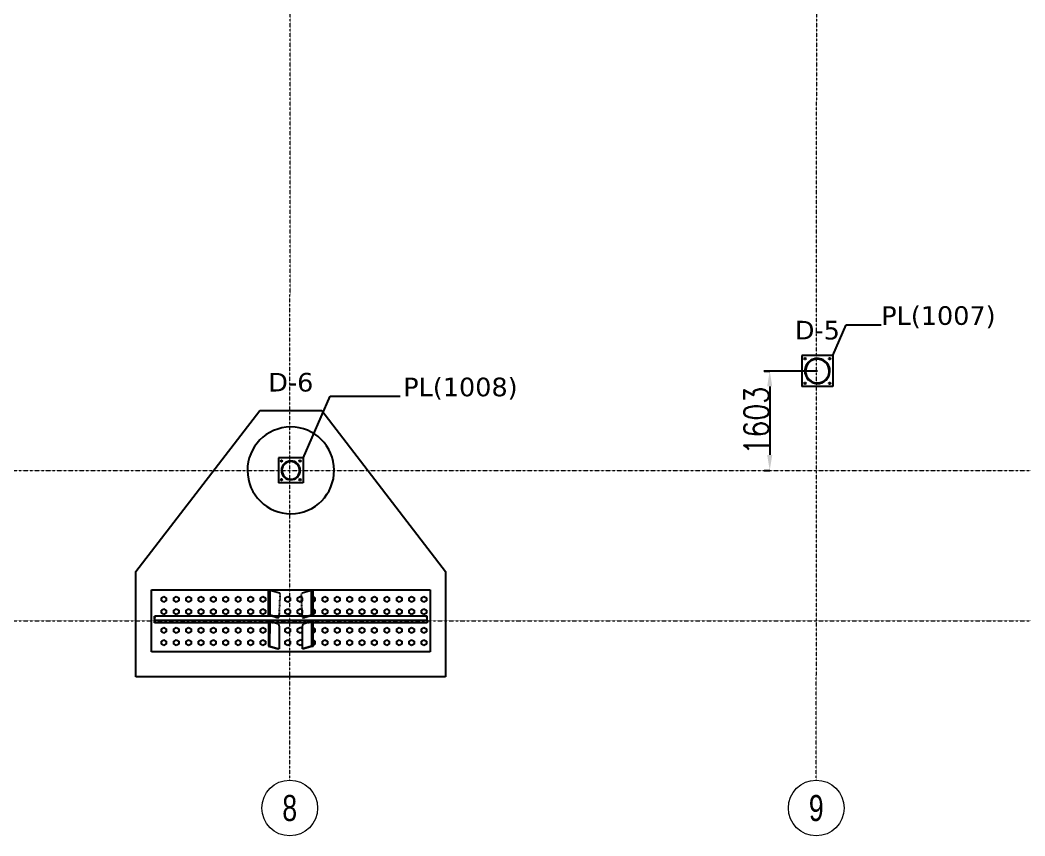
# Model space of a CAD drawing. Header units: millimetres. Extents: x 1541 to 289025, y -12015 to 47026.
# Drawn here: x 210695 to 226915, y 9007 to 22171 of the extents above; entities that cross this region are included whole.
import ezdxf
from ezdxf.enums import TextEntityAlignment as Align

# ---------------------------------------------------------------- set-up
doc = ezdxf.new("R2010")
doc.units = ezdxf.units.MM
doc.header["$LTSCALE"] = 0.1
doc.linetypes.add('DXK_LINE_DOT2', pattern=[3.9198, 1.9599, -1.9599])
doc.linetypes.add('Grid Line', pattern=[3.33375, 1.905, -0.47625, 0.47625, -0.47625])
doc.layers.get('0').update_dxf_attribs({"color": 255})
for name, color, linetype in [('COTAS', 8, 'Continuous'), ('PLATINAS', 5, 'Continuous'), ('TEXTO GENERAL', 3, 'Continuous')]:
    doc.layers.add(name, color=color, linetype=linetype)
doc.layers.add('E_EJES', color=8, linetype='Continuous', lineweight=9)
doc.layers.add('E_EJES-1', color=8, linetype='Grid Line', lineweight=9)
doc.styles.add('CNI_COTAS', font='romans.shx', dxfattribs={"width": 0.8})
doc.styles.add('Swis721 LtCn BT_1', font='swisscl.ttf', dxfattribs={"height": 0.42})
doc.styles.add('TEXTO GENERAL', font='verdana.ttf', dxfattribs={"height": 0.9})
doc.dimstyles.new('1.3', dxfattribs={"dimscale": 0, "dimtxt": 50, "dimasz": 30, "dimexe": 4, "dimexo": 4, "dimgap": 9, "dimtad": 1, "dimdec": 0, "dimzin": 4, "dimdsep": 46, "dimtxsty": 'CNI_COTAS', "dimcen": 0, "dimclrd": 256, "dimclrt": 3, "dimadec": 0, "dimazin": 0, "dimtfac": 1, "dimtdec": 0, "dimtmove": 2, "dimatfit": 0, "dimfxl": 0.05, "dimtolj": 1, "dimtzin": 0, "dimarcsym": 0})
doc.dimstyles.new('1.5', dxfattribs={"dimscale": 0, "dimtxt": 400, "dimasz": 250, "dimexe": 4, "dimexo": 4, "dimgap": 15, "dimtad": 1, "dimdec": 0, "dimzin": 4, "dimdsep": 46, "dimtxsty": 'CNI_COTAS', "dimcen": 0, "dimclrd": 256, "dimclrt": 3, "dimadec": 0, "dimazin": 0, "dimtfac": 1, "dimtdec": 0, "dimtmove": 2, "dimatfit": 0, "dimfxl": 0.05, "dimtolj": 1, "dimtzin": 0, "dimarcsym": 0})

# ---------------------------------------------------------------- blocks, each defined once
blk = doc.blocks.new('Grid - CNI_NOMBRE EJES-372759-_26_00m_LOC COLUMNAS Y MUROS PISO 7')
at = {"layer": 'E_EJES'}
blk.add_circle((0, 0), 0.003, dxfattribs=at)
blk = doc.blocks.new('*D859')
at = {"layer": 'COTAS', "color": 0, "lineweight": -2, "transparency": 16777216}
for p, q in [((222704, 16509), (222800, 16509)), ((222704, 14905), (222800, 14905))]:
    blk.add_line(p, q, dxfattribs=at)
at = {"layer": 'COTAS', "lineweight": -2, "transparency": 16777216}
blk.add_line((222796, 16259), (222796, 15155), dxfattribs=at)
at = {"layer": 'COTAS', "transparency": 16777216}
for points in [[(222754, 16259), (222837, 16259), (222796, 16509)], [(222754, 15155), (222837, 15155), (222796, 14905)]]:
    blk.add_solid(points, dxfattribs=at)
at = {"layer": 'Defpoints', "color": 0, "transparency": 16777216}
for p in [(222700, 16509), (222700, 14905), (222796, 14905)]:
    blk.add_point(p, dxfattribs=at)
at = {"layer": 'COTAS', "color": 3, "transparency": 16777216, "insert": (222581, 15707), "char_height": 400, "attachment_point": 5, "rotation": 90, "style": 'CNI_COTAS'}
blk.add_mtext('\\A1;1603', dxfattribs=at)

msp = doc.modelspace()

# ---------------------------------------------------------------- linework, layer by layer
at = {"color": 7, "linetype": 'Continuous'}
for p, q in [((223349.4, 16708.7), (223357.1, 16722.2)), ((223357.1, 16695.2), (223349.4, 16708.7)), ((223357.1, 16722.2), (223372.7, 16722.2)), ((223372.7, 16722.2), (223380.5, 16708.7)), ((223380.5, 16708.7), (223372.7, 16695.2)), ((223749.4, 16708.7), (223757.1, 16722.2)), ((223757.1, 16695.2), (223749.4, 16708.7)), ((223757.1, 16722.2), (223772.7, 16722.2)), ((223772.7, 16722.2), (223780.5, 16708.7)), ((223780.5, 16708.7), (223772.7, 16695.2)), ((223372.7, 16695.2), (223357.1, 16695.2)), ((223772.7, 16695.2), (223757.1, 16695.2)), ((223349.4, 16308.7), (223357.1, 16322.2)), ((223357.1, 16295.2), (223349.4, 16308.7)), ((223357.1, 16322.2), (223372.7, 16322.2)), ((223372.7, 16295.2), (223357.1, 16295.2)), ((223372.7, 16322.2), (223380.5, 16308.7)), ((223380.5, 16308.7), (223372.7, 16295.2)), ((223749.4, 16308.7), (223757.1, 16322.2)), ((223757.1, 16295.2), (223749.4, 16308.7)), ((223757.1, 16322.2), (223772.7, 16322.2)), ((223772.7, 16295.2), (223757.1, 16295.2)), ((223772.7, 16322.2), (223780.5, 16308.7)), ((223780.5, 16308.7), (223772.7, 16295.2)), ((214899.4, 15055.4), (214907.1, 15068.9)), ((214907.1, 15041.9), (214899.4, 15055.4)), ((214907.1, 15068.9), (214922.7, 15068.9)), ((214922.7, 15041.9), (214907.1, 15041.9)), ((214922.7, 15068.9), (214930.5, 15055.4)), ((214930.5, 15055.4), (214922.7, 15041.9)), ((215199.4, 15055.4), (215207.1, 15068.9)), ((215207.1, 15041.9), (215199.4, 15055.4)), ((215207.1, 15068.9), (215222.7, 15068.9)), ((215222.7, 15041.9), (215207.1, 15041.9)), ((214899.4, 14755.4), (214907.1, 14768.9)), ((214907.1, 14768.9), (214922.7, 14768.9)), ((214922.7, 14768.9), (214930.5, 14755.4)), ((215199.4, 14755.4), (215207.1, 14768.9)), ((215207.1, 14768.9), (215222.7, 14768.9)), ((214907.1, 14741.9), (214899.4, 14755.4)), ((214922.7, 14741.9), (214907.1, 14741.9)), ((214930.5, 14755.4), (214922.7, 14741.9)), ((215207.1, 14741.9), (215199.4, 14755.4)), ((215222.7, 14741.9), (215207.1, 14741.9))]:
    msp.add_line(p, q, dxfattribs=at)
at = {"color": 8, "linetype": 'Continuous'}
for p, q in [((212565.1, 13275.4), (214564.9, 15872.4)), ((214564.9, 15872.4), (215564.9, 15872.4)), ((215564.9, 15872.4), (217564.7, 13275.4)), ((215222.7, 15068.9), (215230.5, 15055.4)), ((215230.5, 15055.4), (215222.7, 15041.9)), ((215222.7, 14768.9), (215230.5, 14755.4)), ((215230.5, 14755.4), (215222.7, 14741.9)), ((212565.1, 11575.4), (212565.1, 13275.4)), ((217564.7, 13275.4), (217564.7, 11575.4)), ((212814.9, 11975.4), (212814.9, 12975.4)), ((212814.9, 12975.4), (217314.9, 12975.4)), ((212974.9, 12848.5), (213014.9, 12871.6)), ((212974.9, 12802.3), (212974.9, 12848.5)), ((213014.9, 12871.6), (213054.9, 12848.5)), ((213054.9, 12848.5), (213054.9, 12802.3)), ((213174.9, 12848.5), (213214.9, 12871.6)), ((213174.9, 12802.3), (213174.9, 12848.5)), ((213214.9, 12871.6), (213254.9, 12848.5)), ((213254.9, 12848.5), (213254.9, 12802.3)), ((213374.9, 12848.5), (213414.9, 12871.6)), ((213374.9, 12802.3), (213374.9, 12848.5)), ((213414.9, 12871.6), (213454.9, 12848.5)), ((213454.9, 12848.5), (213454.9, 12802.3)), ((213574.9, 12848.5), (213614.9, 12871.6)), ((213574.9, 12802.3), (213574.9, 12848.5)), ((213614.9, 12871.6), (213654.9, 12848.5)), ((213654.9, 12848.5), (213654.9, 12802.3)), ((213774.9, 12848.5), (213814.9, 12871.6)), ((213774.9, 12802.3), (213774.9, 12848.5)), ((213814.9, 12871.6), (213854.9, 12848.5)), ((213854.9, 12848.5), (213854.9, 12802.3)), ((213974.9, 12848.5), (214014.9, 12871.6)), ((213974.9, 12802.3), (213974.9, 12848.5)), ((214014.9, 12871.6), (214054.9, 12848.5)), ((214054.9, 12848.5), (214054.9, 12802.3)), ((214174.9, 12848.5), (214214.9, 12871.6)), ((214174.9, 12802.3), (214174.9, 12848.5)), ((214214.9, 12871.6), (214254.9, 12848.5)), ((214254.9, 12848.5), (214254.9, 12802.3)), ((214374.9, 12848.5), (214414.9, 12871.6)), ((214374.9, 12802.3), (214374.9, 12848.5)), ((214414.9, 12871.6), (214454.9, 12848.5)), ((214454.9, 12848.5), (214454.9, 12802.3)), ((214574.9, 12848.5), (214614.9, 12871.6)), ((214574.9, 12802.3), (214574.9, 12848.5)), ((214614.9, 12871.6), (214654.9, 12848.5)), ((214654.9, 12848.5), (214654.9, 12802.3)), ((214702.9, 12568.4), (214702.9, 12969.9)), ((214702.9, 12969.9), (214729, 12969.3)), ((214880.8, 12923.9), (214729, 12969.3)), ((214729, 12567.7), (214729, 12969.3)), ((214974.9, 12848.5), (215014.9, 12871.6)), ((214974.9, 12802.3), (214974.9, 12848.5)), ((215014.9, 12871.6), (215054.9, 12848.5)), ((215054.9, 12848.5), (215054.9, 12802.3)), ((215174.9, 12848.5), (215214.9, 12871.6)), ((215174.9, 12802.3), (215174.9, 12848.5)), ((215254.9, 12848.5), (215214.9, 12871.6)), ((215400.8, 12969.3), (215249.1, 12923.9)), ((215254.9, 12802.3), (215254.9, 12848.5)), ((215400.8, 12969.3), (215427, 12969.9)), ((215400.8, 12567.7), (215400.8, 12969.3)), ((215427, 12568.4), (215427, 12969.9)), ((215427, 12864.6), (215454.9, 12848.5)), ((215454.9, 12848.5), (215454.9, 12802.3)), ((215574.9, 12848.5), (215614.9, 12871.6)), ((215574.9, 12802.3), (215574.9, 12848.5)), ((215614.9, 12871.6), (215654.9, 12848.5)), ((215654.9, 12848.5), (215654.9, 12802.3)), ((215774.9, 12848.5), (215814.9, 12871.6)), ((215774.9, 12802.3), (215774.9, 12848.5)), ((215814.9, 12871.6), (215854.9, 12848.5)), ((215854.9, 12848.5), (215854.9, 12802.3)), ((215974.9, 12848.5), (216014.9, 12871.6)), ((215974.9, 12802.3), (215974.9, 12848.5)), ((216014.9, 12871.6), (216054.9, 12848.5)), ((216054.9, 12848.5), (216054.9, 12802.3)), ((216174.9, 12848.5), (216214.9, 12871.6)), ((216174.9, 12802.3), (216174.9, 12848.5)), ((216214.9, 12871.6), (216254.9, 12848.5)), ((216254.9, 12848.5), (216254.9, 12802.3)), ((216374.9, 12848.5), (216414.9, 12871.6)), ((216374.9, 12802.3), (216374.9, 12848.5)), ((216414.9, 12871.6), (216454.9, 12848.5)), ((216454.9, 12848.5), (216454.9, 12802.3)), ((216574.9, 12848.5), (216614.9, 12871.6)), ((216574.9, 12802.3), (216574.9, 12848.5)), ((216614.9, 12871.6), (216654.9, 12848.5)), ((216654.9, 12848.5), (216654.9, 12802.3)), ((216774.9, 12848.5), (216814.9, 12871.6)), ((216774.9, 12802.3), (216774.9, 12848.5)), ((216814.9, 12871.6), (216854.9, 12848.5)), ((216854.9, 12848.5), (216854.9, 12802.3)), ((216974.9, 12848.5), (217014.9, 12871.6)), ((216974.9, 12802.3), (216974.9, 12848.5)), ((217014.9, 12871.6), (217054.9, 12848.5)), ((217054.9, 12848.5), (217054.9, 12802.3)), ((217174.9, 12848.5), (217214.9, 12871.6)), ((217174.9, 12802.3), (217174.9, 12848.5)), ((217214.9, 12871.6), (217254.9, 12848.5)), ((217254.9, 12848.5), (217254.9, 12802.3)), ((217314.9, 12975.4), (217314.9, 11975.4)), ((213014.9, 12779.2), (212974.9, 12802.3)), ((212974.9, 12648.5), (213014.9, 12671.6)), ((213054.9, 12802.3), (213014.9, 12779.2)), ((213014.9, 12671.6), (213054.9, 12648.5)), ((213214.9, 12779.2), (213174.9, 12802.3)), ((213174.9, 12648.5), (213214.9, 12671.6)), ((213254.9, 12802.3), (213214.9, 12779.2)), ((213214.9, 12671.6), (213254.9, 12648.5)), ((213414.9, 12779.2), (213374.9, 12802.3)), ((213374.9, 12648.5), (213414.9, 12671.6)), ((213454.9, 12802.3), (213414.9, 12779.2)), ((213414.9, 12671.6), (213454.9, 12648.5)), ((213614.9, 12779.2), (213574.9, 12802.3)), ((213574.9, 12648.5), (213614.9, 12671.6)), ((213654.9, 12802.3), (213614.9, 12779.2)), ((213614.9, 12671.6), (213654.9, 12648.5)), ((213814.9, 12779.2), (213774.9, 12802.3)), ((213774.9, 12648.5), (213814.9, 12671.6)), ((213854.9, 12802.3), (213814.9, 12779.2)), ((213814.9, 12671.6), (213854.9, 12648.5)), ((214014.9, 12779.2), (213974.9, 12802.3)), ((213974.9, 12648.5), (214014.9, 12671.6)), ((214054.9, 12802.3), (214014.9, 12779.2)), ((214014.9, 12671.6), (214054.9, 12648.5)), ((214214.9, 12779.2), (214174.9, 12802.3)), ((214174.9, 12648.5), (214214.9, 12671.6)), ((214254.9, 12802.3), (214214.9, 12779.2)), ((214214.9, 12671.6), (214254.9, 12648.5)), ((214414.9, 12779.2), (214374.9, 12802.3)), ((214374.9, 12648.5), (214414.9, 12671.6)), ((214454.9, 12802.3), (214414.9, 12779.2)), ((214414.9, 12671.6), (214454.9, 12648.5)), ((214614.9, 12779.2), (214574.9, 12802.3)), ((214574.9, 12648.5), (214614.9, 12671.6)), ((214654.9, 12802.3), (214614.9, 12779.2)), ((214614.9, 12671.6), (214654.9, 12648.5)), ((215014.9, 12779.2), (214974.9, 12802.3)), ((214974.9, 12648.5), (215014.9, 12671.6)), ((215054.9, 12802.3), (215014.9, 12779.2)), ((215014.9, 12671.6), (215054.9, 12648.5)), ((215214.9, 12779.2), (215174.9, 12802.3)), ((215174.9, 12648.5), (215214.9, 12671.6)), ((215254.9, 12802.3), (215214.9, 12779.2)), ((215254.9, 12648.5), (215214.9, 12671.6)), ((215454.9, 12802.3), (215427, 12786.1)), ((215427, 12664.6), (215454.9, 12648.5)), ((215614.9, 12779.2), (215574.9, 12802.3)), ((215574.9, 12648.5), (215614.9, 12671.6)), ((215654.9, 12802.3), (215614.9, 12779.2)), ((215614.9, 12671.6), (215654.9, 12648.5)), ((215814.9, 12779.2), (215774.9, 12802.3)), ((215774.9, 12648.5), (215814.9, 12671.6)), ((215854.9, 12802.3), (215814.9, 12779.2)), ((215814.9, 12671.6), (215854.9, 12648.5)), ((216014.9, 12779.2), (215974.9, 12802.3)), ((215974.9, 12648.5), (216014.9, 12671.6)), ((216054.9, 12802.3), (216014.9, 12779.2)), ((216014.9, 12671.6), (216054.9, 12648.5)), ((216214.9, 12779.2), (216174.9, 12802.3)), ((216174.9, 12648.5), (216214.9, 12671.6)), ((216254.9, 12802.3), (216214.9, 12779.2)), ((216214.9, 12671.6), (216254.9, 12648.5)), ((216414.9, 12779.2), (216374.9, 12802.3)), ((216374.9, 12648.5), (216414.9, 12671.6)), ((216454.9, 12802.3), (216414.9, 12779.2)), ((216414.9, 12671.6), (216454.9, 12648.5)), ((216614.9, 12779.2), (216574.9, 12802.3)), ((216574.9, 12648.5), (216614.9, 12671.6)), ((216654.9, 12802.3), (216614.9, 12779.2)), ((216614.9, 12671.6), (216654.9, 12648.5)), ((216814.9, 12779.2), (216774.9, 12802.3)), ((216774.9, 12648.5), (216814.9, 12671.6)), ((216854.9, 12802.3), (216814.9, 12779.2)), ((216814.9, 12671.6), (216854.9, 12648.5)), ((217014.9, 12779.2), (216974.9, 12802.3)), ((216974.9, 12648.5), (217014.9, 12671.6)), ((217054.9, 12802.3), (217014.9, 12779.2)), ((217014.9, 12671.6), (217054.9, 12648.5)), ((217214.9, 12779.2), (217174.9, 12802.3)), ((217174.9, 12648.5), (217214.9, 12671.6)), ((217254.9, 12802.3), (217214.9, 12779.2)), ((217214.9, 12671.6), (217254.9, 12648.5)), ((212864.9, 12550.5), (212867.3, 12550.9)), ((212867.3, 12550.9), (212864.9, 12497)), ((212864.9, 12497), (212864.9, 12550.5)), ((212864.9, 12497), (212864.9, 12486.7)), ((217262.6, 12550.9), (212867.3, 12550.9)), ((212974.9, 12602.3), (212974.9, 12648.5)), ((213014.9, 12579.2), (212974.9, 12602.3)), ((213054.9, 12602.3), (213014.9, 12579.2)), ((213054.9, 12648.5), (213054.9, 12602.3)), ((213174.9, 12602.3), (213174.9, 12648.5)), ((213214.9, 12579.2), (213174.9, 12602.3)), ((213254.9, 12602.3), (213214.9, 12579.2)), ((213254.9, 12648.5), (213254.9, 12602.3)), ((213374.9, 12602.3), (213374.9, 12648.5)), ((213414.9, 12579.2), (213374.9, 12602.3)), ((213454.9, 12602.3), (213414.9, 12579.2)), ((213454.9, 12648.5), (213454.9, 12602.3)), ((213574.9, 12602.3), (213574.9, 12648.5)), ((213614.9, 12579.2), (213574.9, 12602.3)), ((213654.9, 12602.3), (213614.9, 12579.2)), ((213654.9, 12648.5), (213654.9, 12602.3)), ((213774.9, 12602.3), (213774.9, 12648.5)), ((213814.9, 12579.2), (213774.9, 12602.3)), ((213854.9, 12602.3), (213814.9, 12579.2)), ((213854.9, 12648.5), (213854.9, 12602.3)), ((213974.9, 12602.3), (213974.9, 12648.5)), ((214014.9, 12579.2), (213974.9, 12602.3)), ((214054.9, 12602.3), (214014.9, 12579.2)), ((214054.9, 12648.5), (214054.9, 12602.3)), ((214174.9, 12602.3), (214174.9, 12648.5)), ((214214.9, 12579.2), (214174.9, 12602.3)), ((214254.9, 12602.3), (214214.9, 12579.2)), ((214254.9, 12648.5), (214254.9, 12602.3)), ((214374.9, 12602.3), (214374.9, 12648.5)), ((214414.9, 12579.2), (214374.9, 12602.3)), ((214454.9, 12602.3), (214414.9, 12579.2)), ((214454.9, 12648.5), (214454.9, 12602.3)), ((214574.9, 12602.3), (214574.9, 12648.5)), ((214614.9, 12579.2), (214574.9, 12602.3)), ((214654.9, 12602.3), (214614.9, 12579.2)), ((214654.9, 12648.5), (214654.9, 12602.3)), ((214761.5, 12550.9), (214702.9, 12568.4)), ((214702.9, 12568.4), (214729, 12567.7)), ((214785.4, 12550.9), (214729, 12567.7)), ((214878.1, 12550.9), (214880.8, 12608.6)), ((214974.9, 12602.3), (214974.9, 12648.5)), ((215014.9, 12579.2), (214974.9, 12602.3)), ((215054.9, 12602.3), (215014.9, 12579.2)), ((215054.9, 12648.5), (215054.9, 12602.3)), ((215174.9, 12602.3), (215174.9, 12648.5)), ((215214.9, 12579.2), (215174.9, 12602.3)), ((215254.9, 12602.3), (215214.9, 12579.2)), ((215251.8, 12550.9), (215249.1, 12608.6)), ((215254.9, 12602.3), (215254.9, 12648.5)), ((215400.8, 12567.7), (215344.5, 12550.9)), ((215427, 12568.4), (215368.4, 12550.9)), ((215400.8, 12567.7), (215427, 12568.4)), ((215454.9, 12602.3), (215427, 12586.1)), ((215454.9, 12648.5), (215454.9, 12602.3)), ((215574.9, 12602.3), (215574.9, 12648.5)), ((215614.9, 12579.2), (215574.9, 12602.3)), ((215654.9, 12602.3), (215614.9, 12579.2)), ((215654.9, 12648.5), (215654.9, 12602.3)), ((215774.9, 12602.3), (215774.9, 12648.5)), ((215814.9, 12579.2), (215774.9, 12602.3)), ((215854.9, 12602.3), (215814.9, 12579.2)), ((215854.9, 12648.5), (215854.9, 12602.3)), ((215974.9, 12602.3), (215974.9, 12648.5)), ((216014.9, 12579.2), (215974.9, 12602.3)), ((216054.9, 12602.3), (216014.9, 12579.2)), ((216054.9, 12648.5), (216054.9, 12602.3)), ((216174.9, 12602.3), (216174.9, 12648.5)), ((216214.9, 12579.2), (216174.9, 12602.3)), ((216254.9, 12602.3), (216214.9, 12579.2)), ((216254.9, 12648.5), (216254.9, 12602.3)), ((216374.9, 12602.3), (216374.9, 12648.5)), ((216414.9, 12579.2), (216374.9, 12602.3)), ((216454.9, 12602.3), (216414.9, 12579.2)), ((216454.9, 12648.5), (216454.9, 12602.3)), ((216574.9, 12602.3), (216574.9, 12648.5)), ((216614.9, 12579.2), (216574.9, 12602.3)), ((216654.9, 12602.3), (216614.9, 12579.2)), ((216654.9, 12648.5), (216654.9, 12602.3)), ((216774.9, 12602.3), (216774.9, 12648.5)), ((216814.9, 12579.2), (216774.9, 12602.3)), ((216854.9, 12602.3), (216814.9, 12579.2)), ((216854.9, 12648.5), (216854.9, 12602.3)), ((216974.9, 12602.3), (216974.9, 12648.5)), ((217014.9, 12579.2), (216974.9, 12602.3)), ((217054.9, 12602.3), (217014.9, 12579.2)), ((217054.9, 12648.5), (217054.9, 12602.3)), ((217174.9, 12602.3), (217174.9, 12648.5)), ((217214.9, 12579.2), (217174.9, 12602.3)), ((217254.9, 12602.3), (217214.9, 12579.2)), ((217254.9, 12648.5), (217254.9, 12602.3)), ((217264.9, 12550.5), (217262.6, 12550.9)), ((217264.9, 12497), (217262.6, 12550.9)), ((217264.9, 12497), (217264.9, 12550.5)), ((217264.9, 12486.7), (217264.9, 12497)), ((212864.9, 12443.5), (212864.9, 12486.7)), ((212864.9, 12486.7), (217264.9, 12486.7)), ((214702.9, 12443.5), (212864.9, 12443.5)), ((212974.9, 12348.5), (213014.9, 12371.6)), ((212974.9, 12302.3), (212974.9, 12348.5)), ((213014.9, 12371.6), (213054.9, 12348.5)), ((213054.9, 12348.5), (213054.9, 12302.3)), ((213174.9, 12348.5), (213214.9, 12371.6)), ((213174.9, 12302.3), (213174.9, 12348.5)), ((213214.9, 12371.6), (213254.9, 12348.5)), ((213254.9, 12348.5), (213254.9, 12302.3)), ((213374.9, 12348.5), (213414.9, 12371.6)), ((213374.9, 12302.3), (213374.9, 12348.5)), ((213414.9, 12371.6), (213454.9, 12348.5)), ((213454.9, 12348.5), (213454.9, 12302.3)), ((213574.9, 12348.5), (213614.9, 12371.6)), ((213574.9, 12302.3), (213574.9, 12348.5)), ((213614.9, 12371.6), (213654.9, 12348.5)), ((213654.9, 12348.5), (213654.9, 12302.3)), ((213774.9, 12348.5), (213814.9, 12371.6)), ((213774.9, 12302.3), (213774.9, 12348.5)), ((213814.9, 12371.6), (213854.9, 12348.5)), ((213854.9, 12348.5), (213854.9, 12302.3)), ((213974.9, 12348.5), (214014.9, 12371.6)), ((213974.9, 12302.3), (213974.9, 12348.5)), ((214014.9, 12371.6), (214054.9, 12348.5)), ((214054.9, 12348.5), (214054.9, 12302.3)), ((214174.9, 12348.5), (214214.9, 12371.6)), ((214174.9, 12302.3), (214174.9, 12348.5)), ((214214.9, 12371.6), (214254.9, 12348.5)), ((214254.9, 12348.5), (214254.9, 12302.3)), ((214374.9, 12348.5), (214414.9, 12371.6)), ((214374.9, 12302.3), (214374.9, 12348.5)), ((214414.9, 12371.6), (214454.9, 12348.5)), ((214454.9, 12348.5), (214454.9, 12302.3)), ((214574.9, 12348.5), (214614.9, 12371.6)), ((214574.9, 12302.3), (214574.9, 12348.5)), ((214614.9, 12371.6), (214654.9, 12348.5)), ((214654.9, 12348.5), (214654.9, 12302.3)), ((214702.9, 12471), (214702.8, 12070.5)), ((214729, 12470.3), (214702.9, 12471)), ((214728.9, 12069.9), (214729, 12470.3)), ((214729, 12470.3), (214866.1, 12430.1)), ((215309.5, 12443.5), (214820.4, 12443.5)), ((214866.1, 12430.1), (214877.5, 12386.7)), ((214877.5, 12386.7), (214876.8, 12026.7)), ((214974.9, 12348.5), (215014.9, 12371.6)), ((214974.9, 12302.3), (214974.9, 12348.5)), ((215014.9, 12371.6), (215054.9, 12348.5)), ((215054.9, 12348.5), (215054.9, 12302.3)), ((215174.9, 12348.5), (215214.9, 12371.6)), ((215174.9, 12302.3), (215174.9, 12348.5)), ((215254.9, 12348.5), (215214.9, 12371.6)), ((215252.3, 12386.7), (215263.8, 12430.1)), ((215253.1, 12026.7), (215252.3, 12386.7)), ((215254.9, 12302.3), (215254.9, 12348.5)), ((215263.8, 12430.1), (215400.9, 12470.3)), ((215427, 12471), (215400.9, 12470.3)), ((215400.9, 12470.3), (215401, 12069.9)), ((215427.1, 12070.5), (215427, 12471)), ((217264.9, 12443.5), (215427, 12443.5)), ((215427, 12364.6), (215454.9, 12348.5)), ((215454.9, 12348.5), (215454.9, 12302.3)), ((215574.9, 12348.5), (215614.9, 12371.6)), ((215574.9, 12302.3), (215574.9, 12348.5)), ((215614.9, 12371.6), (215654.9, 12348.5)), ((215654.9, 12348.5), (215654.9, 12302.3)), ((215774.9, 12348.5), (215814.9, 12371.6)), ((215774.9, 12302.3), (215774.9, 12348.5)), ((215814.9, 12371.6), (215854.9, 12348.5)), ((215854.9, 12348.5), (215854.9, 12302.3)), ((215974.9, 12348.5), (216014.9, 12371.6)), ((215974.9, 12302.3), (215974.9, 12348.5)), ((216014.9, 12371.6), (216054.9, 12348.5)), ((216054.9, 12348.5), (216054.9, 12302.3)), ((216174.9, 12348.5), (216214.9, 12371.6)), ((216174.9, 12302.3), (216174.9, 12348.5)), ((216214.9, 12371.6), (216254.9, 12348.5)), ((216254.9, 12348.5), (216254.9, 12302.3)), ((216374.9, 12348.5), (216414.9, 12371.6)), ((216374.9, 12302.3), (216374.9, 12348.5)), ((216414.9, 12371.6), (216454.9, 12348.5)), ((216454.9, 12348.5), (216454.9, 12302.3)), ((216574.9, 12348.5), (216614.9, 12371.6)), ((216574.9, 12302.3), (216574.9, 12348.5)), ((216614.9, 12371.6), (216654.9, 12348.5)), ((216654.9, 12348.5), (216654.9, 12302.3)), ((216774.9, 12348.5), (216814.9, 12371.6)), ((216774.9, 12302.3), (216774.9, 12348.5)), ((216814.9, 12371.6), (216854.9, 12348.5)), ((216854.9, 12348.5), (216854.9, 12302.3)), ((216974.9, 12348.5), (217014.9, 12371.6)), ((216974.9, 12302.3), (216974.9, 12348.5)), ((217014.9, 12371.6), (217054.9, 12348.5)), ((217054.9, 12348.5), (217054.9, 12302.3)), ((217174.9, 12348.5), (217214.9, 12371.6)), ((217174.9, 12302.3), (217174.9, 12348.5)), ((217214.9, 12371.6), (217254.9, 12348.5)), ((217254.9, 12348.5), (217254.9, 12302.3)), ((217264.9, 12486.7), (217264.9, 12443.5)), ((213014.9, 12279.2), (212974.9, 12302.3)), ((212974.9, 12148.5), (213014.9, 12171.6)), ((213054.9, 12302.3), (213014.9, 12279.2)), ((213014.9, 12171.6), (213054.9, 12148.5)), ((213214.9, 12279.2), (213174.9, 12302.3)), ((213174.9, 12148.5), (213214.9, 12171.6)), ((213254.9, 12302.3), (213214.9, 12279.2)), ((213214.9, 12171.6), (213254.9, 12148.5)), ((213414.9, 12279.2), (213374.9, 12302.3)), ((213374.9, 12148.5), (213414.9, 12171.6)), ((213454.9, 12302.3), (213414.9, 12279.2)), ((213414.9, 12171.6), (213454.9, 12148.5)), ((213614.9, 12279.2), (213574.9, 12302.3)), ((213574.9, 12148.5), (213614.9, 12171.6)), ((213654.9, 12302.3), (213614.9, 12279.2)), ((213614.9, 12171.6), (213654.9, 12148.5)), ((213814.9, 12279.2), (213774.9, 12302.3)), ((213774.9, 12148.5), (213814.9, 12171.6)), ((213854.9, 12302.3), (213814.9, 12279.2)), ((213814.9, 12171.6), (213854.9, 12148.5)), ((214014.9, 12279.2), (213974.9, 12302.3)), ((213974.9, 12148.5), (214014.9, 12171.6)), ((214054.9, 12302.3), (214014.9, 12279.2)), ((214014.9, 12171.6), (214054.9, 12148.5)), ((214214.9, 12279.2), (214174.9, 12302.3)), ((214174.9, 12148.5), (214214.9, 12171.6)), ((214254.9, 12302.3), (214214.9, 12279.2)), ((214214.9, 12171.6), (214254.9, 12148.5)), ((214414.9, 12279.2), (214374.9, 12302.3)), ((214374.9, 12148.5), (214414.9, 12171.6)), ((214454.9, 12302.3), (214414.9, 12279.2)), ((214414.9, 12171.6), (214454.9, 12148.5)), ((214614.9, 12279.2), (214574.9, 12302.3)), ((214574.9, 12148.5), (214614.9, 12171.6)), ((214654.9, 12302.3), (214614.9, 12279.2)), ((214614.9, 12171.6), (214654.9, 12148.5)), ((215014.9, 12279.2), (214974.9, 12302.3)), ((214974.9, 12148.5), (215014.9, 12171.6)), ((215054.9, 12302.3), (215014.9, 12279.2)), ((215014.9, 12171.6), (215054.9, 12148.5)), ((215214.9, 12279.2), (215174.9, 12302.3)), ((215174.9, 12148.5), (215214.9, 12171.6)), ((215254.9, 12302.3), (215214.9, 12279.2)), ((215254.9, 12148.5), (215214.9, 12171.6)), ((215454.9, 12302.3), (215427, 12286.2)), ((215614.9, 12279.2), (215574.9, 12302.3)), ((215574.9, 12148.5), (215614.9, 12171.6)), ((215654.9, 12302.3), (215614.9, 12279.2)), ((215614.9, 12171.6), (215654.9, 12148.5)), ((215814.9, 12279.2), (215774.9, 12302.3)), ((215774.9, 12148.5), (215814.9, 12171.6)), ((215854.9, 12302.3), (215814.9, 12279.2)), ((215814.9, 12171.6), (215854.9, 12148.5)), ((216014.9, 12279.2), (215974.9, 12302.3)), ((215974.9, 12148.5), (216014.9, 12171.6)), ((216054.9, 12302.3), (216014.9, 12279.2)), ((216014.9, 12171.6), (216054.9, 12148.5)), ((216214.9, 12279.2), (216174.9, 12302.3)), ((216174.9, 12148.5), (216214.9, 12171.6)), ((216254.9, 12302.3), (216214.9, 12279.2)), ((216214.9, 12171.6), (216254.9, 12148.5)), ((216414.9, 12279.2), (216374.9, 12302.3)), ((216374.9, 12148.5), (216414.9, 12171.6)), ((216454.9, 12302.3), (216414.9, 12279.2)), ((216414.9, 12171.6), (216454.9, 12148.5)), ((216614.9, 12279.2), (216574.9, 12302.3)), ((216574.9, 12148.5), (216614.9, 12171.6)), ((216654.9, 12302.3), (216614.9, 12279.2)), ((216614.9, 12171.6), (216654.9, 12148.5)), ((216814.9, 12279.2), (216774.9, 12302.3)), ((216774.9, 12148.5), (216814.9, 12171.6)), ((216854.9, 12302.3), (216814.9, 12279.2)), ((216814.9, 12171.6), (216854.9, 12148.5)), ((217014.9, 12279.2), (216974.9, 12302.3)), ((216974.9, 12148.5), (217014.9, 12171.6)), ((217054.9, 12302.3), (217014.9, 12279.2)), ((217014.9, 12171.6), (217054.9, 12148.5)), ((217214.9, 12279.2), (217174.9, 12302.3)), ((217174.9, 12148.5), (217214.9, 12171.6)), ((217254.9, 12302.3), (217214.9, 12279.2)), ((217214.9, 12171.6), (217254.9, 12148.5)), ((212974.9, 12102.3), (212974.9, 12148.5)), ((213014.9, 12079.2), (212974.9, 12102.3)), ((213054.9, 12102.3), (213014.9, 12079.2)), ((213054.9, 12148.5), (213054.9, 12102.3)), ((213174.9, 12102.3), (213174.9, 12148.5)), ((213214.9, 12079.2), (213174.9, 12102.3)), ((213254.9, 12102.3), (213214.9, 12079.2)), ((213254.9, 12148.5), (213254.9, 12102.3)), ((213374.9, 12102.3), (213374.9, 12148.5)), ((213414.9, 12079.2), (213374.9, 12102.3)), ((213454.9, 12102.3), (213414.9, 12079.2)), ((213454.9, 12148.5), (213454.9, 12102.3)), ((213574.9, 12102.3), (213574.9, 12148.5)), ((213614.9, 12079.2), (213574.9, 12102.3)), ((213654.9, 12102.3), (213614.9, 12079.2)), ((213654.9, 12148.5), (213654.9, 12102.3)), ((213774.9, 12102.3), (213774.9, 12148.5)), ((213814.9, 12079.2), (213774.9, 12102.3)), ((213854.9, 12102.3), (213814.9, 12079.2)), ((213854.9, 12148.5), (213854.9, 12102.3)), ((213974.9, 12102.3), (213974.9, 12148.5)), ((214014.9, 12079.2), (213974.9, 12102.3)), ((214054.9, 12102.3), (214014.9, 12079.2)), ((214054.9, 12148.5), (214054.9, 12102.3)), ((214174.9, 12102.3), (214174.9, 12148.5)), ((214214.9, 12079.2), (214174.9, 12102.3)), ((214254.9, 12102.3), (214214.9, 12079.2)), ((214254.9, 12148.5), (214254.9, 12102.3)), ((214374.9, 12102.3), (214374.9, 12148.5)), ((214414.9, 12079.2), (214374.9, 12102.3)), ((214454.9, 12102.3), (214414.9, 12079.2)), ((214454.9, 12148.5), (214454.9, 12102.3)), ((214574.9, 12102.3), (214574.9, 12148.5)), ((214614.9, 12079.2), (214574.9, 12102.3)), ((214654.9, 12102.3), (214614.9, 12079.2)), ((214654.9, 12148.5), (214654.9, 12102.3)), ((214702.8, 12070.5), (214852.9, 12026.7)), ((214702.8, 12070.5), (214728.9, 12069.9)), ((214728.9, 12069.9), (214876.8, 12026.7)), ((214876.8, 12026.7), (214852.9, 12026.7)), ((214974.9, 12102.3), (214974.9, 12148.5)), ((215014.9, 12079.2), (214974.9, 12102.3)), ((215054.9, 12102.3), (215014.9, 12079.2)), ((215054.9, 12148.5), (215054.9, 12102.3)), ((215174.9, 12102.3), (215174.9, 12148.5)), ((215214.9, 12079.2), (215174.9, 12102.3)), ((215254.9, 12102.3), (215214.9, 12079.2)), ((215401, 12069.9), (215253.1, 12026.7)), ((215277, 12026.7), (215253.1, 12026.7)), ((215254.9, 12102.3), (215254.9, 12148.5)), ((215427.1, 12070.5), (215277, 12026.7)), ((215401, 12069.9), (215427.1, 12070.5)), ((215427.1, 12164.6), (215454.9, 12148.5)), ((215454.9, 12102.3), (215427.1, 12086.2)), ((215454.9, 12148.5), (215454.9, 12102.3)), ((215574.9, 12102.3), (215574.9, 12148.5)), ((215614.9, 12079.2), (215574.9, 12102.3)), ((215654.9, 12102.3), (215614.9, 12079.2)), ((215654.9, 12148.5), (215654.9, 12102.3)), ((215774.9, 12102.3), (215774.9, 12148.5)), ((215814.9, 12079.2), (215774.9, 12102.3)), ((215854.9, 12102.3), (215814.9, 12079.2)), ((215854.9, 12148.5), (215854.9, 12102.3)), ((215974.9, 12102.3), (215974.9, 12148.5)), ((216014.9, 12079.2), (215974.9, 12102.3)), ((216054.9, 12102.3), (216014.9, 12079.2)), ((216054.9, 12148.5), (216054.9, 12102.3)), ((216174.9, 12102.3), (216174.9, 12148.5)), ((216214.9, 12079.2), (216174.9, 12102.3)), ((216254.9, 12102.3), (216214.9, 12079.2)), ((216254.9, 12148.5), (216254.9, 12102.3)), ((216374.9, 12102.3), (216374.9, 12148.5)), ((216414.9, 12079.2), (216374.9, 12102.3)), ((216454.9, 12102.3), (216414.9, 12079.2)), ((216454.9, 12148.5), (216454.9, 12102.3)), ((216574.9, 12102.3), (216574.9, 12148.5)), ((216614.9, 12079.2), (216574.9, 12102.3)), ((216654.9, 12102.3), (216614.9, 12079.2)), ((216654.9, 12148.5), (216654.9, 12102.3)), ((216774.9, 12102.3), (216774.9, 12148.5)), ((216814.9, 12079.2), (216774.9, 12102.3)), ((216854.9, 12102.3), (216814.9, 12079.2)), ((216854.9, 12148.5), (216854.9, 12102.3)), ((216974.9, 12102.3), (216974.9, 12148.5)), ((217014.9, 12079.2), (216974.9, 12102.3)), ((217054.9, 12102.3), (217014.9, 12079.2)), ((217054.9, 12148.5), (217054.9, 12102.3)), ((217174.9, 12102.3), (217174.9, 12148.5)), ((217214.9, 12079.2), (217174.9, 12102.3)), ((217254.9, 12102.3), (217214.9, 12079.2)), ((217254.9, 12148.5), (217254.9, 12102.3)), ((217314.9, 11975.4), (212814.9, 11975.4)), ((217564.7, 11575.4), (212565.1, 11575.4))]:
    msp.add_line(p, q, dxfattribs=at)
at = {"color": 8, "linetype": 'DXK_LINE_DOT2'}
for p, q in [((212814.9, 11975.4), (212814.9, 12975.4)), ((212814.9, 12975.4), (217314.9, 12975.4)), ((214895.1, 12919.6), (214880.8, 12923.9)), ((214880.8, 12608.6), (214895.1, 12919.6)), ((215249.1, 12923.9), (215234.8, 12919.6)), ((215249.1, 12608.6), (215234.8, 12919.6)), ((217314.9, 12975.4), (217314.9, 11975.4)), ((214852.9, 12523.6), (214761.5, 12550.9)), ((214876.9, 12523.6), (214785.4, 12550.9)), ((214876.9, 12523.6), (214852.9, 12523.6)), ((214876.9, 12523.6), (214878.1, 12550.9)), ((215253, 12523.6), (215251.8, 12550.9)), ((215344.5, 12550.9), (215253, 12523.6)), ((215253, 12523.6), (215277, 12523.6)), ((215368.4, 12550.9), (215277, 12523.6)), ((214820.4, 12443.5), (214702.9, 12443.5)), ((215427, 12443.5), (215309.5, 12443.5)), ((217314.9, 11975.4), (212814.9, 11975.4))]:
    msp.add_line(p, q, dxfattribs=at)
at = {"color": 2, "linetype": 'Continuous'}
for centre, radius, start, end in [((223564.9, 16508.7), 203, 10, 190), ((223564.9, 16508.7), 191, 350, 170), ((223564.9, 16508.7), 203, 190, 10), ((223564.9, 16508.7), 191, 170, 350), ((215064.9, 14905.4), 152.5, 11.25, 191.25), ((215064.9, 14905.4), 152.5, 191.25, 11.25), ((215064.9, 14905.4), 142.5, 168.75, 348.75), ((215064.9, 14905.4), 142.5, 348.75, 168.75)]:
    msp.add_arc(centre, radius, start, end, dxfattribs=at)
at = {"color": 8, "linetype": 'Continuous'}
for start, end in [(6, 186), (186, 6)]:
    msp.add_arc((215064.9, 14905.4), 700, start, end, dxfattribs=at)
at = {"layer": 'COTAS'}
msp.add_line((223564.9, 16508.7), (222699.7, 16508.7), dxfattribs=at)
at = {"layer": 'E_EJES-1'}
for p, q in [((215047.3, 9907.2), (215068.3, 46125.6)), ((223547.3, 9907.2), (223568.3, 46125.6)), ((189723.6, 14905.4), (288125.4, 14905.4)), ((189723.6, 12475.4), (288125.4, 12475.4))]:
    msp.add_line(p, q, dxfattribs=at)
at = {"layer": 'PLATINAS'}
for p, q in [((223814.9, 16758.7), (223314.9, 16758.7)), ((223314.9, 16758.7), (223314.9, 16258.7)), ((223814.9, 16758.7), (223814.9, 16258.7)), ((223814.9, 16258.7), (223314.9, 16258.7)), ((215264.9, 15105.4), (214864.9, 15105.4)), ((214864.9, 15105.4), (214864.9, 14705.4)), ((215264.9, 15105.4), (215264.9, 14705.4)), ((215264.9, 14705.4), (214864.9, 14705.4))]:
    msp.add_line(p, q, dxfattribs=at)

# ---------------------------------------------------------------- block references
at = {"layer": 'E_EJES', "xscale": 150000.000000001, "yscale": 150000.000000001, "zscale": 150000.000000001}
for p in [(215047.3, 9457.2), (223547.3, 9457.2)]:
    msp.add_blockref('Grid - CNI_NOMBRE EJES-372759-_26_00m_LOC COLUMNAS Y MUROS PISO 7', p, dxfattribs=at)

# ---------------------------------------------------------------- texts
at = {"layer": 'E_EJES', "style": 'Swis721 LtCn BT_1'}
for s, p in [('8', (215047.3, 9457.2)), ('9', (223547.3, 9457.2))]:
    msp.add_text(s, height=420, dxfattribs=at).set_placement(p, align=Align.MIDDLE_CENTER)
at = {"layer": 'TEXTO GENERAL', "color": 3, "style": 'TEXTO GENERAL'}
for s, p in [('PL(1007)', (224596.4, 17253.9)), ('PL(1008)', (216880, 16101.4))]:
    msp.add_text(s, height=300, dxfattribs=at).set_placement(p)
for s, p in [('D-5', (223564.9, 17168.8)), ('D-6', (215065.1, 16328.2))]:
    msp.add_text(s, height=300, dxfattribs=at).set_placement(p, align=Align.MIDDLE_CENTER)

# ---------------------------------------------------------------- dimensions: what is measured, and where the dimension line sits
at = {"layer": 'COTAS'}
dim = msp.add_linear_dim(base=(222795.6, 14905.4), p1=(222699.7, 16508.7), p2=(222699.7, 14905.4), angle=90, dimstyle='1.5', override={"dimscale": 1}, dxfattribs=at)
dim.commit()
dim.dimension.update_dxf_attribs({"geometry": '*D859', "text_midpoint": (222580.6, 15707)})

# ---------------------------------------------------------------- leaders
for points in [[(223814.9, 16758.7), (224031.3, 17253.5), (224596.4, 17253.9)], [(215262.5, 15099.9), (215700.1, 16100.6), (216830.2, 16101.4)]]:
    msp.add_leader(points, dimstyle='1.3', override={"dimscale": 1}, dxfattribs=at)

doc.saveas('drawing.dxf')
